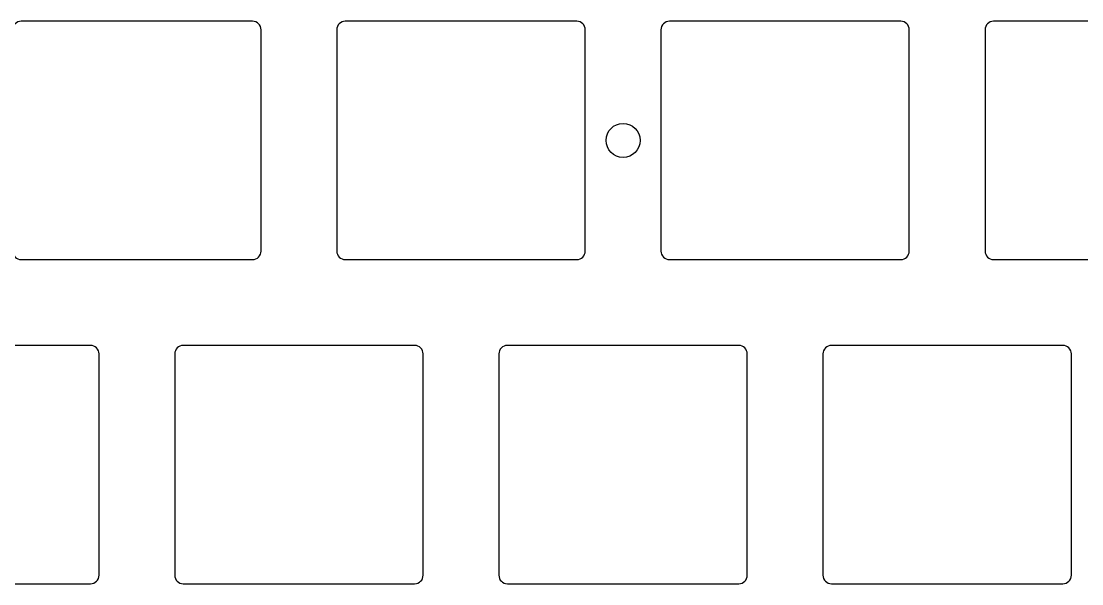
# Model space of a CAD drawing. Header units: millimetres. Extents: x -11 to 340, y -118 to 18.
# Drawn here: x 107.5 to 169.8, y -49.9 to -16.8 of the extents above; entities that cross this region are included whole.
import ezdxf

# ---------------------------------------------------------------- set-up
doc = ezdxf.new("R2010")
doc.units = ezdxf.units.MM
doc.header["$MEASUREMENT"] = 0
doc.layers.add('BLACK', color=7, linetype='CONTINUOUS')

msp = doc.modelspace()

# ---------------------------------------------------------------- linework, layer by layer
at = {"layer": 'BLACK', "linetype": 'Continuous'}
for p, q in [((121.1, -16.8125), (107.5, -16.8125)), ((140.15, -16.8125), (126.55, -16.8125)), ((159.2, -16.8125), (145.6, -16.8125)), ((178.25, -16.8125), (164.65, -16.8125)), ((121.6, -30.3125), (121.6, -17.3125)), ((126.05, -17.3125), (126.05, -30.3125)), ((140.65, -30.3125), (140.65, -17.3125)), ((145.1, -17.3125), (145.1, -30.3125)), ((159.7, -30.3125), (159.7, -17.3125)), ((164.15, -17.3125), (164.15, -30.3125)), ((107.5, -30.8125), (121.1, -30.8125)), ((126.55, -30.8125), (140.15, -30.8125)), ((145.6, -30.8125), (159.2, -30.8125)), ((164.65, -30.8125), (178.25, -30.8125)), ((111.575, -35.8625), (97.975, -35.8625)), ((130.625, -35.8625), (117.025, -35.8625)), ((149.675, -35.8625), (136.075, -35.8625)), ((168.725, -35.8625), (155.125, -35.8625)), ((112.075, -49.3625), (112.075, -36.3625)), ((116.525, -36.3625), (116.525, -49.3625)), ((131.125, -49.3625), (131.125, -36.3625)), ((135.575, -36.3625), (135.575, -49.3625)), ((150.175, -49.3625), (150.175, -36.3625)), ((154.625, -36.3625), (154.625, -49.3625)), ((169.225, -49.3625), (169.225, -36.3625)), ((97.975, -49.8625), (111.575, -49.8625)), ((117.025, -49.8625), (130.625, -49.8625)), ((136.075, -49.8625), (149.675, -49.8625)), ((155.125, -49.8625), (168.725, -49.8625))]:
    msp.add_line(p, q, dxfattribs=at)
at = {"layer": 'BLACK'}
msp.add_circle((142.875, -23.8125), 1, dxfattribs=at)
for centre, start, end in [((107.5, -17.3125), 90, 180), ((121.1, -17.3125), 0, 90), ((126.55, -17.3125), 90, 180), ((140.15, -17.3125), 0, 90), ((145.6, -17.3125), 90, 180), ((159.2, -17.3125), 0, 90), ((164.65, -17.3125), 90, 180), ((107.5, -30.3125), 180, 270), ((121.1, -30.3125), 270, 0), ((126.55, -30.3125), 180, 270), ((140.15, -30.3125), 270, 0), ((145.6, -30.3125), 180, 270), ((159.2, -30.3125), 270, 0), ((164.65, -30.3125), 180, 270), ((111.575, -36.3625), 0, 90), ((117.025, -36.3625), 90, 180), ((130.625, -36.3625), 0, 90), ((136.075, -36.3625), 90, 180), ((149.675, -36.3625), 0, 90), ((155.125, -36.3625), 90, 180), ((168.725, -36.3625), 0, 90), ((111.575, -49.3625), 270, 0), ((117.025, -49.3625), 180, 270), ((130.625, -49.3625), 270, 0), ((136.075, -49.3625), 180, 270), ((149.675, -49.3625), 270, 0), ((155.125, -49.3625), 180, 270), ((168.725, -49.3625), 270, 0)]:
    msp.add_arc(centre, 0.5, start, end, dxfattribs=at)

doc.saveas('drawing.dxf')
